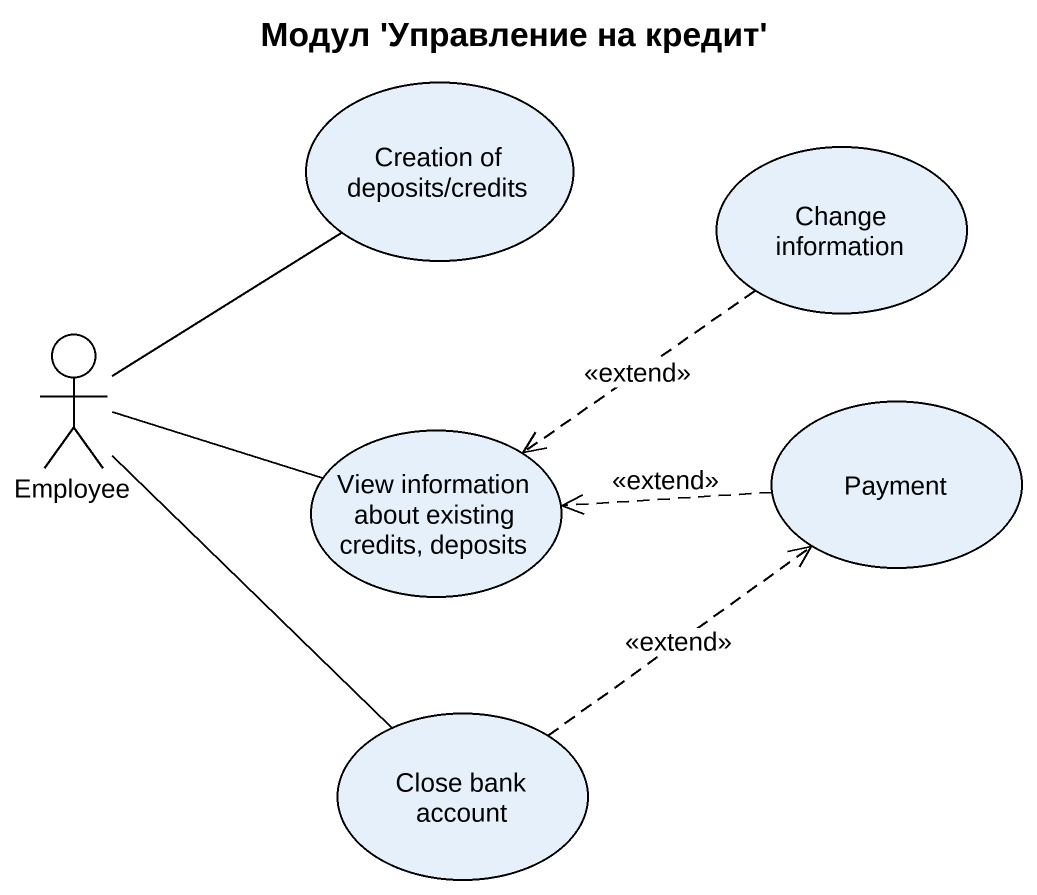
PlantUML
@startuml
title Модул 'Управление на кредит'
usecase "Creation of deposits/credits" as Creation_of_deposits_credits
usecase "Change information" as Change_information
actor Employee
usecase "View information about existing credits, deposits" as View_information_about
usecase Payment
usecase "Close bank account" as Close_bank_account
Change_information ..> View_information_about : <<extend>>
Employee -up- Creation_of_deposits_credits
Employee -right- View_information_about
Employee -- Close_bank_account
Payment .left.> View_information_about : <<extend>>
Close_bank_account .up.> Payment : <<extend>>
@enduml
